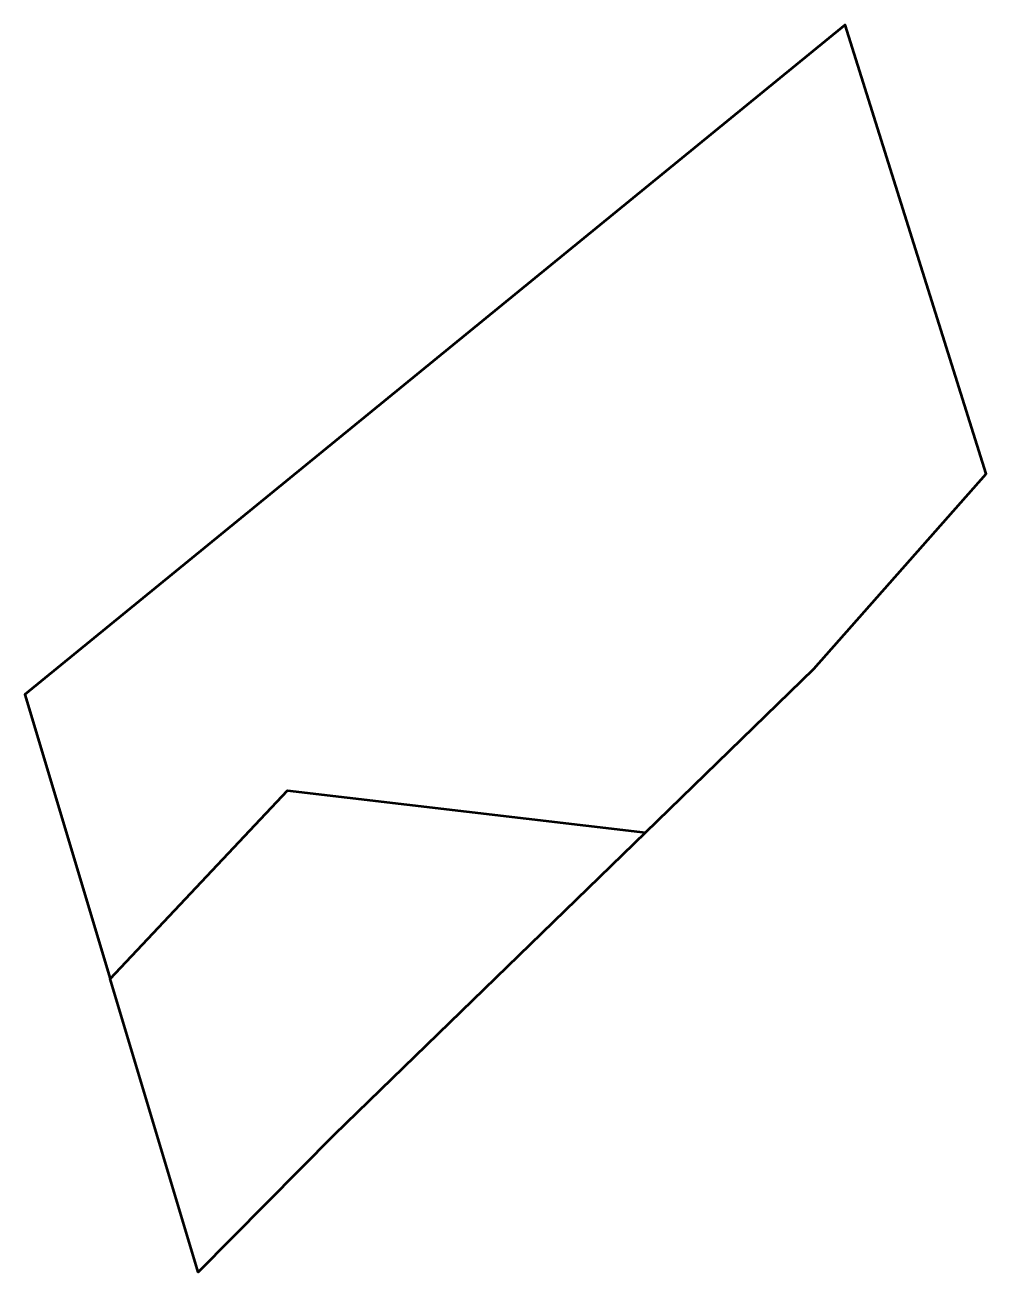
# Model space of a CAD drawing. Header units: metres. Extents: x 807609.1 to 807675.2, y 9157492.1 to 9157577.8.
import ezdxf

# ---------------------------------------------------------------- set-up
doc = ezdxf.new("R2010")
doc.units = ezdxf.units.M
doc.header["$MEASUREMENT"] = 0
doc.layers.add('2876-21053', color=1, linetype='Continuous')

msp = doc.modelspace()

# ---------------------------------------------------------------- linework, layer by layer
at = {"layer": '2876-21053', "color": 3, "lineweight": 53, "true_color": 0x00ff00}
msp.add_lwpolyline([(807627.159, 9157525.166), (807651.77, 9157522.285), (807663.344, 9157533.537), (807675.192, 9157546.938), (807665.51, 9157577.792), (807609.119, 9157531.771), (807614.98, 9157512.227)], close=True, dxfattribs=at)
at = {"layer": '2876-21053', "color": 131, "lineweight": 53, "true_color": 0xbbffff}
msp.add_lwpolyline([(807614.98, 9157512.227), (807627.159, 9157525.166), (807651.77, 9157522.285), (807630.382, 9157501.493), (807621.027, 9157492.058)], close=True, dxfattribs=at)

doc.saveas('drawing.dxf')
